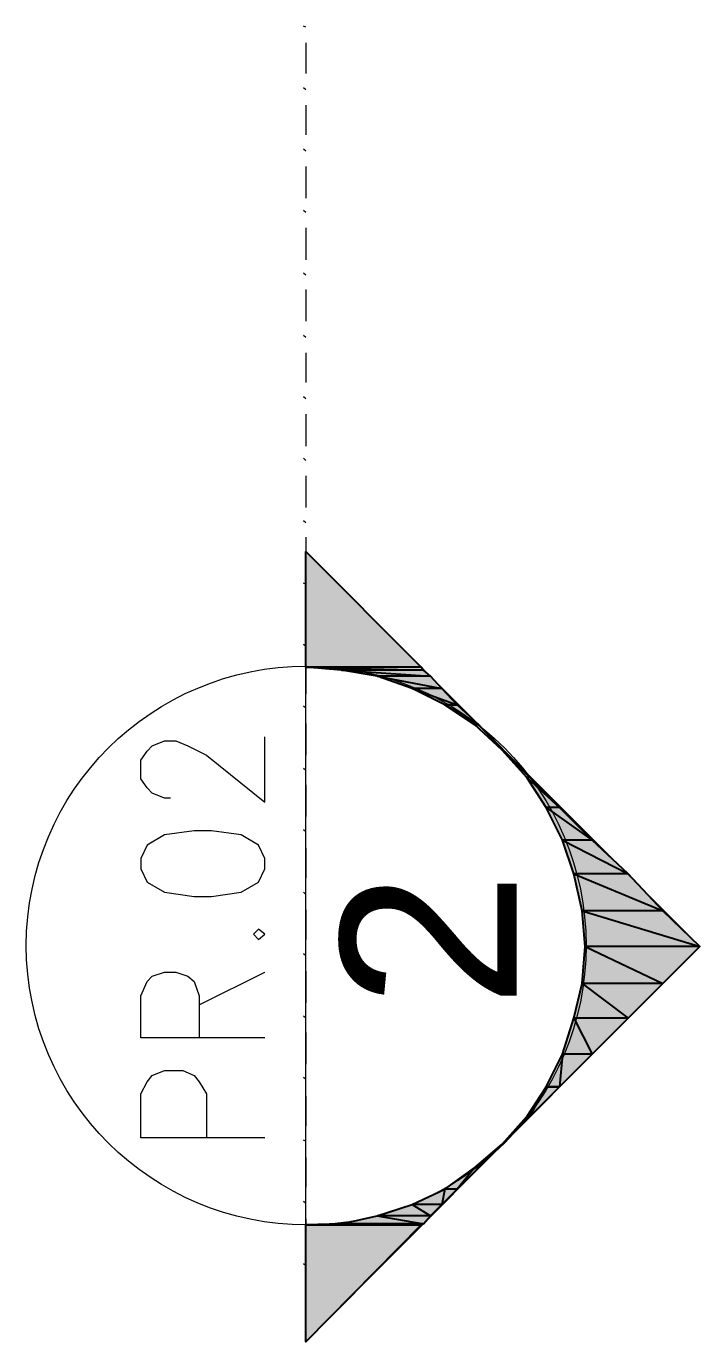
# Model space of a CAD drawing. Header units: millimetres. Extents: x 2928 to 3112, y 1220 to 1280.
# Drawn here: x 2960.808 to 2961.905, y 1234.692 to 1236.834 of the extents above; entities that cross this region are included whole.
import ezdxf

# ---------------------------------------------------------------- set-up
doc = ezdxf.new("R2010")
doc.units = ezdxf.units.MM
doc.styles.add('Arial$001', font='arial.ttf', dxfattribs={"height": 3.564})

msp = doc.modelspace()

# ---------------------------------------------------------------- hatches: boundary and pattern name
at = {"true_color": 0x000007}
for points in [[(2961.26327, 1235.97855), (2961.4516, 1235.79021), (2961.26327, 1235.79021)], [(2961.48994, 1235.72854), (2961.50994, 1235.72854), (2961.54494, 1235.69688)], [(2961.58327, 1235.65521), (2961.62827, 1235.61021), (2961.62327, 1235.61021)], [(2961.65494, 1235.10687), (2961.67661, 1235.10687), (2961.62827, 1235.05853)], [(2961.58327, 1235.01353), (2961.54494, 1234.9752), (2961.53827, 1234.9752)], [(2961.3216, 1234.88353), (2961.45494, 1234.88353), (2961.4516, 1234.88186)]]:
    msp.add_hatch(color=7, dxfattribs=at).paths.add_polyline_path(points)
h = msp.add_hatch(color=7, dxfattribs=at)
h.paths.add_polyline_path([(2961.4516, 1235.79021), (2961.26327, 1235.79021), (2961.45494, 1235.78521)])
h.paths.add_polyline_path([(2961.26327, 1235.79021), (2961.45494, 1235.78521), (2961.3216, 1235.78521)])
h = msp.add_hatch(color=7, dxfattribs=at)
h.paths.add_polyline_path([(2961.45494, 1235.78521), (2961.3216, 1235.78521), (2961.46661, 1235.77521)])
h.paths.add_polyline_path([(2961.3216, 1235.78521), (2961.46661, 1235.77521), (2961.37994, 1235.77521)])
h = msp.add_hatch(color=7, dxfattribs=at)
h.paths.add_polyline_path([(2961.46661, 1235.77521), (2961.37994, 1235.77521), (2961.48494, 1235.75521)])
h.paths.add_polyline_path([(2961.37994, 1235.77521), (2961.48494, 1235.75521), (2961.4366, 1235.75521)])
h = msp.add_hatch(color=7, dxfattribs=at)
h.paths.add_polyline_path([(2961.48494, 1235.75521), (2961.4366, 1235.75521), (2961.50994, 1235.72854)])
h.paths.add_polyline_path([(2961.4366, 1235.75521), (2961.50994, 1235.72854), (2961.48994, 1235.72854)])
h = msp.add_hatch(color=7, dxfattribs=at)
h.paths.add_polyline_path([(2961.48994, 1235.72854), (2961.53827, 1235.69688), (2961.54494, 1235.69688)])
h.paths.add_polyline_path([(2961.53827, 1235.69688), (2961.54494, 1235.69688), (2961.58327, 1235.65521)])
h = msp.add_hatch(color=7, dxfattribs=at)
h.paths.add_polyline_path([(2961.62827, 1235.61021), (2961.62327, 1235.61021), (2961.67661, 1235.56187)])
h.paths.add_polyline_path([(2961.62327, 1235.61021), (2961.67661, 1235.56187), (2961.65494, 1235.56187)])
h = msp.add_hatch(color=7, dxfattribs=at)
h.paths.add_polyline_path([(2961.67661, 1235.56187), (2961.65494, 1235.56187), (2961.72994, 1235.50854)])
h.paths.add_polyline_path([(2961.65494, 1235.56187), (2961.72994, 1235.50854), (2961.68161, 1235.50854)])
h = msp.add_hatch(color=7, dxfattribs=at)
h.paths.add_polyline_path([(2961.72994, 1235.50854), (2961.68161, 1235.50854), (2961.78828, 1235.45354)])
h.paths.add_polyline_path([(2961.68161, 1235.50854), (2961.78828, 1235.45354), (2961.69994, 1235.45354)])
h = msp.add_hatch(color=7, dxfattribs=at)
h.paths.add_polyline_path([(2961.78828, 1235.45354), (2961.69994, 1235.45354), (2961.84494, 1235.39354)])
h.paths.add_polyline_path([(2961.69994, 1235.45354), (2961.84494, 1235.39354), (2961.71328, 1235.39354)])
h = msp.add_hatch(color=7, dxfattribs=at)
h.paths.add_polyline_path([(2961.84494, 1235.39354), (2961.71328, 1235.39354), (2961.90494, 1235.3352)])
h.paths.add_polyline_path([(2961.71328, 1235.39354), (2961.90494, 1235.3352), (2961.71828, 1235.3352)])
h = msp.add_hatch(color=7, dxfattribs=at)
h.paths.add_polyline_path([(2961.90494, 1235.3352), (2961.71828, 1235.3352), (2961.84494, 1235.2752)])
h.paths.add_polyline_path([(2961.71828, 1235.3352), (2961.84494, 1235.2752), (2961.71328, 1235.2752)])
h = msp.add_hatch(color=7, dxfattribs=at)
h.paths.add_polyline_path([(2961.84494, 1235.2752), (2961.71328, 1235.2752), (2961.78828, 1235.21853)])
h.paths.add_polyline_path([(2961.71328, 1235.2752), (2961.78828, 1235.21853), (2961.69994, 1235.21853)])
h = msp.add_hatch(color=7, dxfattribs=at)
h.paths.add_polyline_path([(2961.78828, 1235.21853), (2961.69994, 1235.21853), (2961.72994, 1235.1602)])
h.paths.add_polyline_path([(2961.69994, 1235.21853), (2961.72994, 1235.1602), (2961.68161, 1235.1602)])
h = msp.add_hatch(color=7, dxfattribs=at)
h.paths.add_polyline_path([(2961.72994, 1235.1602), (2961.68161, 1235.1602), (2961.67661, 1235.10687)])
h.paths.add_polyline_path([(2961.68161, 1235.1602), (2961.67661, 1235.10687), (2961.65494, 1235.10687)])
h = msp.add_hatch(color=7, dxfattribs=at)
h.paths.add_polyline_path([(2961.65494, 1235.10687), (2961.62327, 1235.05853), (2961.62827, 1235.05853)])
h.paths.add_polyline_path([(2961.62327, 1235.05853), (2961.62827, 1235.05853), (2961.58327, 1235.01353)])
h = msp.add_hatch(color=7, dxfattribs=at)
h.paths.add_polyline_path([(2961.54494, 1234.9752), (2961.53827, 1234.9752), (2961.50994, 1234.9402)])
h.paths.add_polyline_path([(2961.53827, 1234.9752), (2961.50994, 1234.9402), (2961.48994, 1234.9402)])
h = msp.add_hatch(color=7, dxfattribs=at)
h.paths.add_polyline_path([(2961.50994, 1234.9402), (2961.48994, 1234.9402), (2961.48494, 1234.9152)])
h.paths.add_polyline_path([(2961.48994, 1234.9402), (2961.48494, 1234.9152), (2961.4366, 1234.9152)])
h = msp.add_hatch(color=7, dxfattribs=at)
h.paths.add_polyline_path([(2961.48494, 1234.9152), (2961.4366, 1234.9152), (2961.46661, 1234.89686)])
h.paths.add_polyline_path([(2961.4366, 1234.9152), (2961.46661, 1234.89686), (2961.37994, 1234.89686)])
h = msp.add_hatch(color=7, dxfattribs=at)
h.paths.add_polyline_path([(2961.3216, 1234.88353), (2961.26327, 1234.88186), (2961.4516, 1234.88186)])
h.paths.add_polyline_path([(2961.26327, 1234.88186), (2961.4516, 1234.88186), (2961.26327, 1234.69186)])
h = msp.add_hatch(color=7, dxfattribs=at)
h.paths.add_polyline_path([(2961.46661, 1234.89686), (2961.37994, 1234.89686), (2961.45494, 1234.88353)])
h.paths.add_polyline_path([(2961.37994, 1234.89686), (2961.45494, 1234.88353), (2961.3216, 1234.88353)])

# ---------------------------------------------------------------- linework, layer by layer
at = {"color": 7, "linetype": 'Continuous', "lineweight": 20, "true_color": 0x000007}
for points in [[(2961.26327, 1236.83189), (2961.25994, 1236.83356), (2961.25994, 1236.83356)], [(2961.26327, 1236.80689), (2961.26327, 1236.75689), (2961.26327, 1236.75689)], [(2961.26327, 1236.73022), (2961.25994, 1236.73356), (2961.25994, 1236.73356)], [(2961.26327, 1236.70522), (2961.26327, 1236.65689), (2961.26327, 1236.65689)], [(2961.26327, 1236.63022), (2961.25994, 1236.63356), (2961.25994, 1236.63356)], [(2961.26327, 1236.60522), (2961.26327, 1236.55355), (2961.26327, 1236.55355)], [(2961.26327, 1236.53022), (2961.25994, 1236.53355), (2961.25994, 1236.53355)], [(2961.26327, 1236.50522), (2961.26327, 1236.45355), (2961.26327, 1236.45355)], [(2961.26327, 1236.42855), (2961.25994, 1236.43189), (2961.25994, 1236.43189)], [(2961.26327, 1236.40522), (2961.26327, 1236.35355), (2961.26327, 1236.35355)], [(2961.26327, 1236.32688), (2961.25994, 1236.33022), (2961.25994, 1236.33022)], [(2961.26327, 1236.30188), (2961.26327, 1236.25355), (2961.26327, 1236.25355)], [(2961.26327, 1236.22688), (2961.25994, 1236.23022), (2961.25994, 1236.23022)], [(2961.26327, 1236.20188), (2961.26327, 1236.15021), (2961.26327, 1236.15021)], [(2961.26327, 1236.12688), (2961.25994, 1236.13021), (2961.25994, 1236.13021)], [(2961.26327, 1236.10188), (2961.26327, 1236.05021), (2961.26327, 1236.05021)], [(2961.26327, 1236.02521), (2961.25994, 1236.02855), (2961.25994, 1236.02855)], [(2961.26327, 1236.00188), (2961.26327, 1235.95021), (2961.26327, 1235.95021)], [(2961.26327, 1235.92521), (2961.25994, 1235.92688), (2961.25994, 1235.92688)], [(2961.26327, 1235.89854), (2961.26327, 1235.85021), (2961.26327, 1235.85021)], [(2961.26327, 1235.82354), (2961.25994, 1235.82688), (2961.25994, 1235.82688)], [(2961.26327, 1235.79854), (2961.26327, 1235.74688), (2961.26327, 1235.74688)], [(2961.26327, 1235.72354), (2961.25994, 1235.72688), (2961.25994, 1235.72688)], [(2961.26327, 1235.69854), (2961.26327, 1235.64687), (2961.26327, 1235.64687)], [(2961.04327, 1235.57687), (2961.03327, 1235.57687), (2961.01327, 1235.58521), (2961.00493, 1235.59354), (2960.99493, 1235.60854), (2960.99493, 1235.63854), (2961.00493, 1235.65354), (2961.01327, 1235.66187), (2961.03327, 1235.67021), (2961.0516, 1235.67021), (2961.0716, 1235.66187), (2961.1016, 1235.64687), (2961.1966, 1235.57021), (2961.1966, 1235.67687)], [(2961.26327, 1235.62187), (2961.25994, 1235.62521), (2961.25994, 1235.62521)], [(2961.26327, 1235.59854), (2961.26327, 1235.54687), (2961.26327, 1235.54687)], [(2961.26327, 1235.52187), (2961.25994, 1235.52521), (2961.25994, 1235.52521)], [(2961.26327, 1235.49521), (2961.26327, 1235.44687), (2961.26327, 1235.44687)], [(2961.26327, 1235.4202), (2961.25994, 1235.42354), (2961.25994, 1235.42354)], [(2961.26327, 1235.3952), (2961.26327, 1235.34687), (2961.26327, 1235.34687)], [(2961.26327, 1235.3202), (2961.25994, 1235.32354), (2961.25994, 1235.32354)], [(2961.1966, 1235.18687), (2960.99493, 1235.18687), (2960.99493, 1235.2552), (2961.00493, 1235.27854), (2961.01327, 1235.28687), (2961.03327, 1235.29354), (2961.0516, 1235.29354), (2961.0716, 1235.28687), (2961.0816, 1235.27854), (2961.08993, 1235.2552), (2961.08993, 1235.18687)], [(2961.08993, 1235.2402), (2961.1966, 1235.29354), (2961.1966, 1235.29354)], [(2961.26327, 1235.2952), (2961.26327, 1235.24354), (2961.26327, 1235.24354)], [(2961.26327, 1235.21853), (2961.25994, 1235.22187), (2961.25994, 1235.22187)], [(2961.26327, 1235.1952), (2961.26327, 1235.14353), (2961.26327, 1235.14353)], [(2961.1966, 1235.02353), (2960.99493, 1235.02353), (2960.99493, 1235.0952), (2961.00493, 1235.1152), (2961.01327, 1235.1252), (2961.03327, 1235.13353), (2961.06327, 1235.13353), (2961.0816, 1235.1252), (2961.08993, 1235.1152), (2961.1016, 1235.0952), (2961.1016, 1235.02353)], [(2961.26327, 1235.11853), (2961.25994, 1235.12187), (2961.25994, 1235.12187)], [(2961.26327, 1235.09187), (2961.26327, 1235.04353), (2961.26327, 1235.04353)], [(2961.26327, 1235.01853), (2961.25994, 1235.0202), (2961.25994, 1235.0202)], [(2961.26327, 1234.99186), (2961.26327, 1234.94353), (2961.26327, 1234.94353)], [(2961.26327, 1234.91686), (2961.25994, 1234.9202), (2961.25994, 1234.9202)], [(2961.26327, 1234.89186), (2961.26327, 1234.8402), (2961.26327, 1234.8402)], [(2961.26327, 1234.8152), (2961.25994, 1234.81853), (2961.25994, 1234.81853)], [(2961.26327, 1234.79186), (2961.26327, 1234.74019), (2961.26327, 1234.74019)]]:
    msp.add_lwpolyline(points, dxfattribs=at)
at = {"color": 7, "linetype": 'Continuous', "lineweight": -2, "true_color": 0x000007}
for points in [[(2961.26327, 1235.97855), (2961.4516, 1235.79021), (2961.26327, 1235.79021)], [(2961.4516, 1235.79021), (2961.26327, 1235.79021), (2961.45494, 1235.78521)], [(2961.26327, 1235.79021), (2961.45494, 1235.78521), (2961.3216, 1235.78521)], [(2961.45494, 1235.78521), (2961.3216, 1235.78521), (2961.46661, 1235.77521)], [(2961.3216, 1235.78521), (2961.46661, 1235.77521), (2961.37994, 1235.77521)], [(2961.46661, 1235.77521), (2961.37994, 1235.77521), (2961.48494, 1235.75521)], [(2961.37994, 1235.77521), (2961.48494, 1235.75521), (2961.4366, 1235.75521)], [(2961.48494, 1235.75521), (2961.4366, 1235.75521), (2961.50994, 1235.72854)], [(2961.4366, 1235.75521), (2961.50994, 1235.72854), (2961.48994, 1235.72854)], [(2961.48994, 1235.72854), (2961.53827, 1235.69688), (2961.54494, 1235.69688)], [(2961.48994, 1235.72854), (2961.50994, 1235.72854), (2961.54494, 1235.69688)], [(2961.53827, 1235.69688), (2961.54494, 1235.69688), (2961.58327, 1235.65521)], [(2961.58327, 1235.65521), (2961.62827, 1235.61021), (2961.62327, 1235.61021)], [(2961.62827, 1235.61021), (2961.62327, 1235.61021), (2961.67661, 1235.56187)], [(2961.62327, 1235.61021), (2961.67661, 1235.56187), (2961.65494, 1235.56187)], [(2961.67661, 1235.56187), (2961.65494, 1235.56187), (2961.72994, 1235.50854)], [(2961.65494, 1235.56187), (2961.72994, 1235.50854), (2961.68161, 1235.50854)], [(2961.72994, 1235.50854), (2961.68161, 1235.50854), (2961.78828, 1235.45354)], [(2961.68161, 1235.50854), (2961.78828, 1235.45354), (2961.69994, 1235.45354)], [(2961.78828, 1235.45354), (2961.69994, 1235.45354), (2961.84494, 1235.39354)], [(2961.69994, 1235.45354), (2961.84494, 1235.39354), (2961.71328, 1235.39354)], [(2961.84494, 1235.39354), (2961.71328, 1235.39354), (2961.90494, 1235.3352)], [(2961.71328, 1235.39354), (2961.90494, 1235.3352), (2961.71828, 1235.3352)], [(2961.71828, 1235.3352), (2961.84494, 1235.2752), (2961.71328, 1235.2752)], [(2961.90494, 1235.3352), (2961.71828, 1235.3352), (2961.84494, 1235.2752)], [(2961.71328, 1235.2752), (2961.78828, 1235.21853), (2961.69994, 1235.21853)], [(2961.84494, 1235.2752), (2961.71328, 1235.2752), (2961.78828, 1235.21853)], [(2961.69994, 1235.21853), (2961.72994, 1235.1602), (2961.68161, 1235.1602)], [(2961.78828, 1235.21853), (2961.69994, 1235.21853), (2961.72994, 1235.1602)], [(2961.68161, 1235.1602), (2961.67661, 1235.10687), (2961.65494, 1235.10687)], [(2961.72994, 1235.1602), (2961.68161, 1235.1602), (2961.67661, 1235.10687)], [(2961.65494, 1235.10687), (2961.62327, 1235.05853), (2961.62827, 1235.05853)], [(2961.65494, 1235.10687), (2961.67661, 1235.10687), (2961.62827, 1235.05853)], [(2961.62327, 1235.05853), (2961.62827, 1235.05853), (2961.58327, 1235.01353)], [(2961.58327, 1235.01353), (2961.54494, 1234.9752), (2961.53827, 1234.9752)], [(2961.53827, 1234.9752), (2961.50994, 1234.9402), (2961.48994, 1234.9402)], [(2961.54494, 1234.9752), (2961.53827, 1234.9752), (2961.50994, 1234.9402)], [(2961.48994, 1234.9402), (2961.48494, 1234.9152), (2961.4366, 1234.9152)], [(2961.50994, 1234.9402), (2961.48994, 1234.9402), (2961.48494, 1234.9152)], [(2961.4366, 1234.9152), (2961.46661, 1234.89686), (2961.37994, 1234.89686)], [(2961.48494, 1234.9152), (2961.4366, 1234.9152), (2961.46661, 1234.89686)], [(2961.3216, 1234.88353), (2961.26327, 1234.88186), (2961.4516, 1234.88186)], [(2961.26327, 1234.88186), (2961.4516, 1234.88186), (2961.26327, 1234.69186)], [(2961.37994, 1234.89686), (2961.45494, 1234.88353), (2961.3216, 1234.88353)], [(2961.3216, 1234.88353), (2961.45494, 1234.88353), (2961.4516, 1234.88186)], [(2961.46661, 1234.89686), (2961.37994, 1234.89686), (2961.45494, 1234.88353)]]:
    msp.add_lwpolyline(points, close=True, dxfattribs=at)
at = {"color": 7, "linetype": 'Continuous', "lineweight": 20, "true_color": 0x000007}
for points in [[(2961.26327, 1234.69186), (2961.26327, 1235.97855), (2961.90494, 1235.3352)], [(2960.99493, 1235.46187), (2961.00493, 1235.4402), (2961.03327, 1235.42354), (2961.0816, 1235.41687), (2961.10993, 1235.41687), (2961.15827, 1235.42354), (2961.1866, 1235.4402), (2961.1966, 1235.46187), (2961.1966, 1235.47854), (2961.1866, 1235.50021), (2961.15827, 1235.51687), (2961.10993, 1235.52354), (2961.0816, 1235.52354), (2961.03327, 1235.51687), (2961.00493, 1235.50021), (2960.99493, 1235.47854)], [(2961.17827, 1235.3552), (2961.1866, 1235.34687), (2961.1966, 1235.3552), (2961.1866, 1235.36354)]]:
    msp.add_lwpolyline(points, close=True, dxfattribs=at)
msp.add_open_spline([(2961.71994, 1235.33687), (2961.71994, 1235.58854), (2961.51661, 1235.79188), (2961.26494, 1235.79188), (2961.26494, 1235.79188), (2961.01327, 1235.79188), (2960.80826, 1235.58854), (2960.80826, 1235.33687), (2960.80826, 1235.33687), (2960.80826, 1235.0852), (2961.01327, 1234.88186), (2961.26494, 1234.88186), (2961.26494, 1234.88186), (2961.51661, 1234.88186), (2961.71994, 1235.0852), (2961.71994, 1235.33687)], degree=3, knots=[0, 0, 0, 0, 0.0625, 0.0625, 0.0625, 0.0625, 0.125, 0.125, 0.125, 0.125, 0.1875, 0.1875, 0.1875, 0.1875, 1, 1, 1, 1], dxfattribs=at)

# ---------------------------------------------------------------- texts
at = {"color": 7, "true_color": 0x000007, "style": 'Arial$001'}
msp.add_text('2', height=0.28627, rotation=90, dxfattribs=at).set_placement((2961.60661, 1235.2352))

doc.saveas('drawing.dxf')
